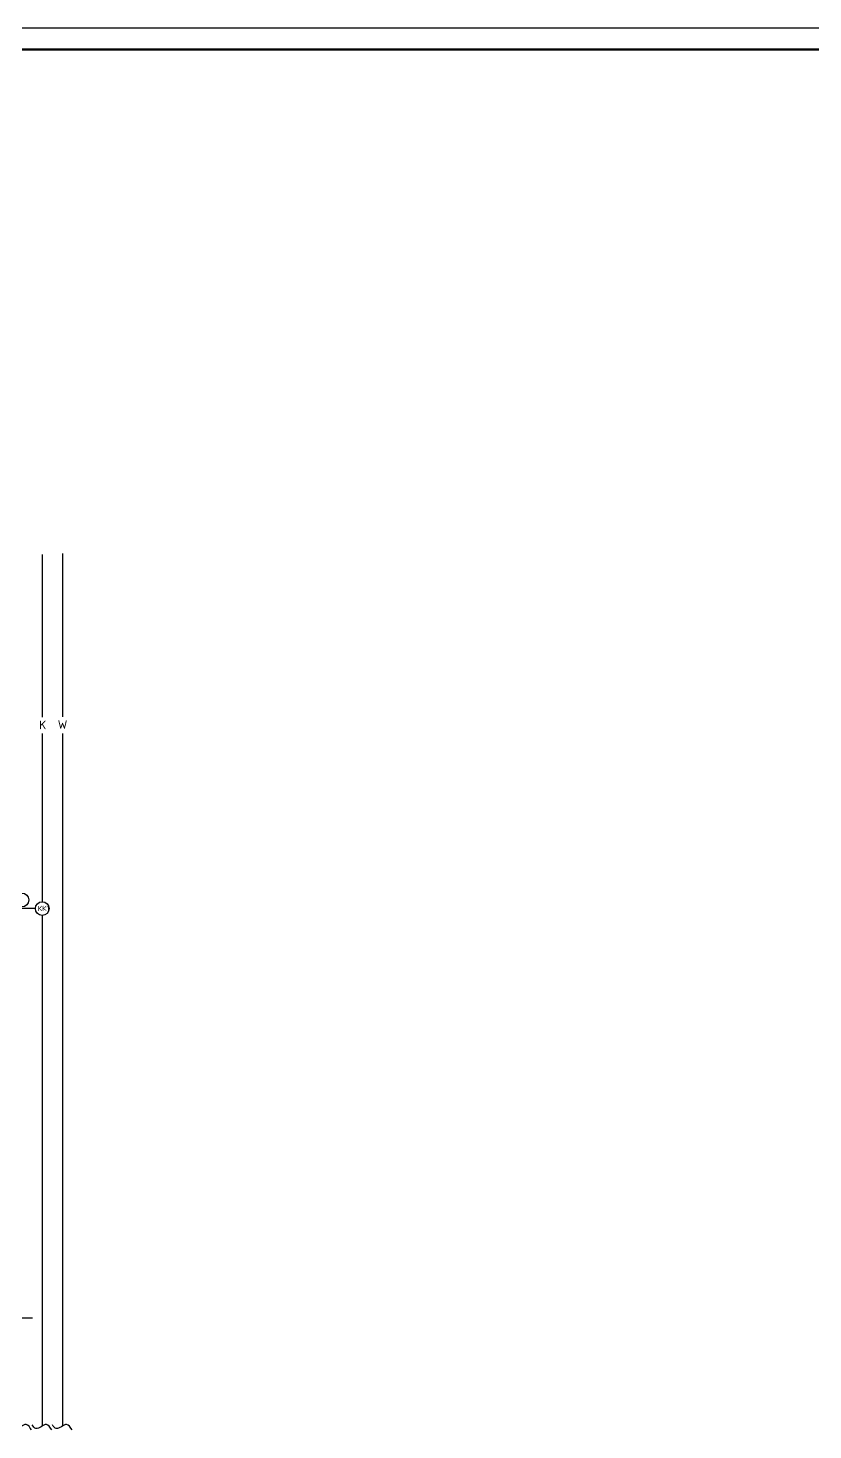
# Model space of a CAD drawing. Header units: millimetres. Extents: x -782 to 10910, y 3841 to 13237.
# Drawn here: x 3269.2 to 3451.1, y 12562.9 to 12888 of the extents above; entities that cross this region are included whole.
import ezdxf

# ---------------------------------------------------------------- set-up
doc = ezdxf.new("R2010")
doc.units = ezdxf.units.MM
doc.layers.add('1', color=7, linetype='Continuous')
doc.layers.add('желтый', color=2, linetype='Continuous', lineweight=30)
doc.styles.add('Isocpeur', font='isocpeur.ttf')

msp = doc.modelspace()

# ---------------------------------------------------------------- linework, layer by layer
msp.add_line((3674.54742, 12887.999703), (2834.54742, 12887.999703))
at = {"lineweight": 70}
msp.add_line((3669.54742, 12882.999703), (2854.54742, 12882.999703), dxfattribs=at)
at = {"color": 3, "lineweight": 30}
for p, q in [((3272.470712, 12765.945719), (3272.470712, 12728.237693)), ((3272.470712, 12724.406515), (3272.470712, 12685.423462)), ((3270.870714, 12683.823464), (3243.166157, 12683.823464)), ((3272.470712, 12682.223467), (3272.470712, 12634.423146)), ((3272.470712, 12634.423146), (3272.470712, 12563.840888))]:
    msp.add_line(p, q, dxfattribs=at)
at = {"color": 1, "lineweight": 30}
for p, q in [((3277.173834, 12766.131151), (3277.173834, 12728.301593)), ((3277.173834, 12724.414363), (3277.173834, 12563.840888))]:
    msp.add_line(p, q, dxfattribs=at)
at = {"lineweight": 30}
msp.add_line((2980.125623, 12588.886857), (3270.171507, 12588.886857), dxfattribs=at)
at = {"lineweight": 25}
for points in [[(3269.984845, 12562.924964), (3268.716841, 12564.192967), (3266.291215, 12563.251266), (3265.421735, 12564.120746)], [(3274.687968, 12562.924964), (3273.419964, 12564.192967), (3270.994338, 12563.251266), (3270.124858, 12564.120746)], [(3279.39109, 12562.924964), (3278.123086, 12564.192967), (3275.69746, 12563.251266), (3274.82798, 12564.120746)]]:
    msp.add_spline(points, degree=3, dxfattribs=at)
at = {"layer": 'желтый', "color": 5, "lineweight": 30}
msp.add_circle((3267.767589, 12685.814233), 1.599997, dxfattribs=at)
at = {"layer": 'желтый', "color": 3, "lineweight": 30}
msp.add_circle((3272.470712, 12683.823464), 1.599997, dxfattribs=at)

# ---------------------------------------------------------------- texts
at = {"lineweight": 40, "char_height": 2, "width": 15.99997333, "attachment_point": 5, "style": 'Isocpeur'}
for s, insert in [('K', (3272.554068, 12726.410709)), ('W', (3277.176922, 12726.502998))]:
    msp.add_mtext(s, dxfattribs=dict(at, insert=insert))
at = {"layer": '1', "color": 3, "lineweight": 30, "insert": (3271.415738, 12684.476409), "char_height": 1.199998, "width": 335.51997649, "attachment_point": 1, "style": 'Isocpeur'}
msp.add_mtext('КК1', dxfattribs=at)

doc.saveas('drawing.dxf')
